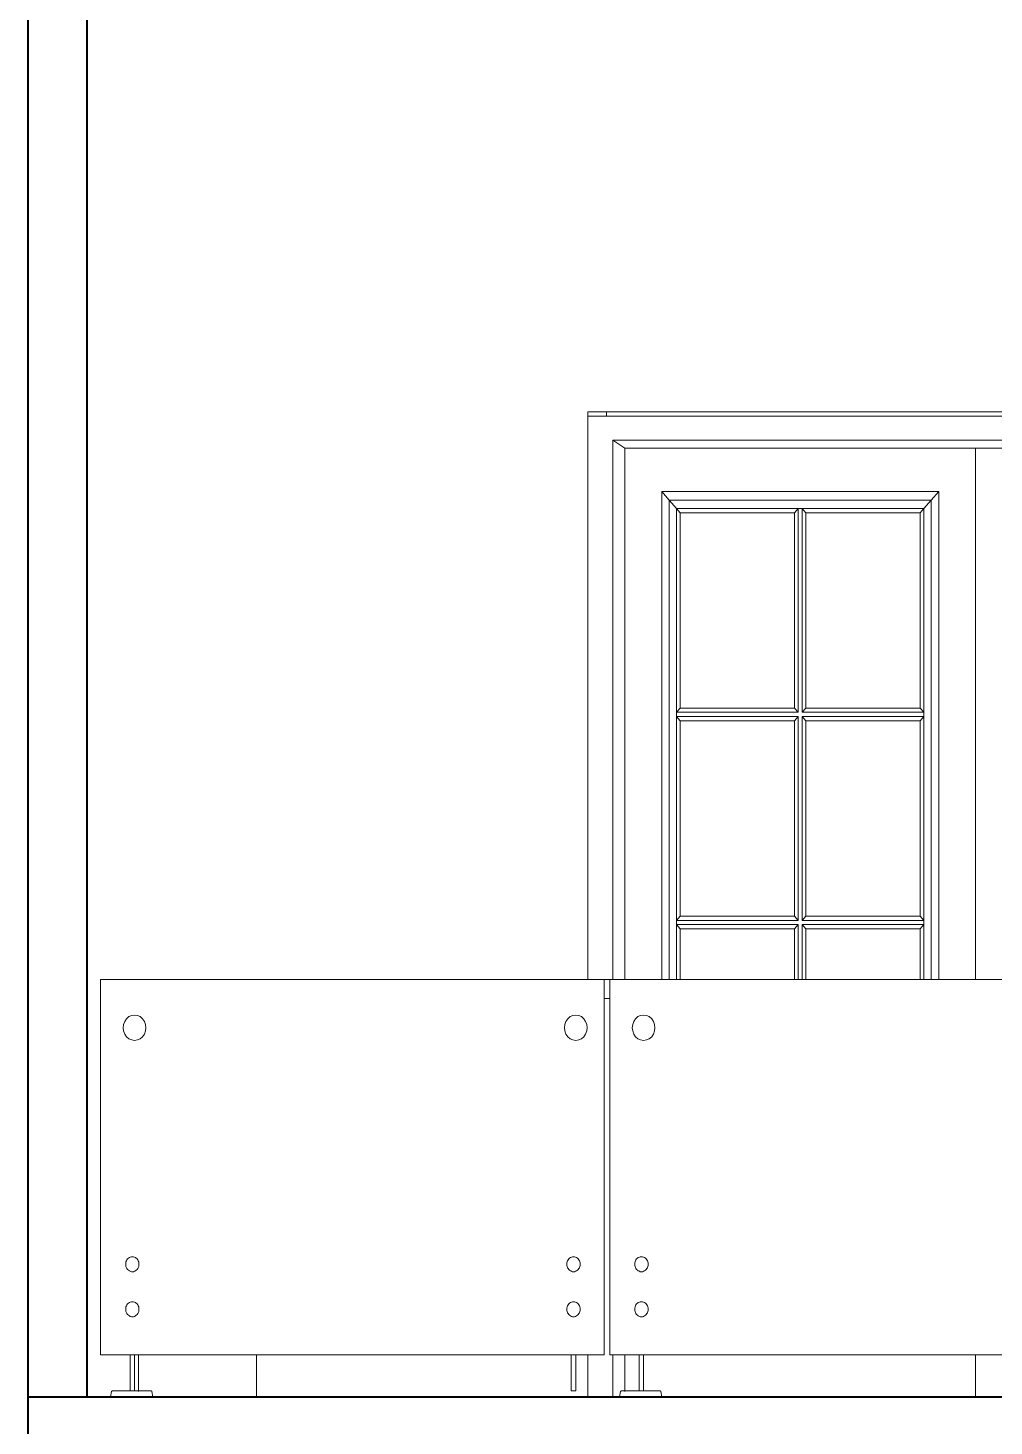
# Model space of a CAD drawing. Header units: inches. Extents: x 137851 to 141026, y -21374 to -19129.
# Drawn here: x 139036.9 to 139119.3, y -20374.8 to -20255.6 of the extents above; entities that cross this region are included whole.
import ezdxf

# ---------------------------------------------------------------- set-up
doc = ezdxf.new("R2010")
doc.units = ezdxf.units.IN
doc.header["$LTSCALE"] = 0.5
doc.header["$MEASUREMENT"] = 0
for name, color, linetype, lineweight in [('HACTH', 253, 'Continuous', 9), ('wall', 1, 'Continuous', 40), ('window', 4, 'Continuous', 13)]:
    doc.layers.add(name, color=color, linetype=linetype, lineweight=lineweight)

msp = doc.modelspace()

# ---------------------------------------------------------------- linework, layer by layer
at = {"layer": 'HACTH'}
msp.add_line((139056.38, -20372.29), (139056.38, -20368.71), dxfattribs=at)
at = {"layer": 'wall'}
for p, q in [((139036.89, -20146.29), (139036.89, -20386.29)), ((139041.95, -20372.29), (139041.95, -20146.29)), ((139036.89, -20372.29), (139041.95, -20372.29)), ((139041.95, -20372.29), (139043.93, -20372.29)), ((139043.93, -20372.29), (139047.54, -20372.29)), ((139047.54, -20372.29), (139056.38, -20372.29)), ((139056.38, -20372.29), (139086.75, -20372.29)), ((139086.75, -20372.29), (139087.33, -20372.29)), ((139087.33, -20372.29), (139090.94, -20372.29)), ((139090.94, -20372.29), (139117.68, -20372.29)), ((139117.68, -20372.29), (139124.95, -20372.29))]:
    msp.add_line(p, q, dxfattribs=at)
at = {"layer": 'window'}
for p, q in [((139084.64, -20288.29), (139084.64, -20336.71)), ((139084.64, -20288.29), (139180.64, -20288.29)), ((139084.64, -20288.66), (139180.64, -20288.66)), ((139086.23, -20288.66), (139086.23, -20288.29)), ((139086.75, -20290.72), (139087.78, -20291.4)), ((139178.53, -20290.72), (139086.75, -20290.72)), ((139086.75, -20290.72), (139086.75, -20336.71)), ((139087.78, -20291.4), (139087.78, -20336.71)), ((139087.78, -20291.4), (139177.5, -20291.4)), ((139117.68, -20336.71), (139117.68, -20291.4)), ((139090.93, -20295.08), (139090.93, -20336.71)), ((139114.54, -20295.08), (139090.93, -20295.08)), ((139090.93, -20295.08), (139091.56, -20295.82)), ((139091.56, -20295.82), (139091.56, -20336.71)), ((139113.91, -20295.82), (139091.56, -20295.82)), ((139091.56, -20295.82), (139092.18, -20296.55)), ((139113.91, -20295.82), (139113.28, -20296.55)), ((139114.54, -20295.08), (139113.91, -20295.82)), ((139113.91, -20295.82), (139113.91, -20336.71)), ((139114.54, -20336.71), (139114.54, -20295.08)), ((139092.18, -20296.55), (139092.18, -20336.71)), ((139092.18, -20296.55), (139113.28, -20296.55)), ((139092.5, -20296.92), (139092.18, -20296.55)), ((139092.5, -20296.92), (139092.5, -20313.56)), ((139102.26, -20296.92), (139092.5, -20296.92)), ((139102.26, -20296.92), (139102.57, -20296.55)), ((139102.26, -20313.56), (139102.26, -20296.92)), ((139102.57, -20296.55), (139102.57, -20313.92)), ((139102.89, -20313.92), (139102.89, -20296.55)), ((139102.89, -20296.55), (139103.2, -20296.92)), ((139112.96, -20296.92), (139103.2, -20296.92)), ((139103.2, -20296.92), (139103.2, -20313.56)), ((139112.96, -20296.92), (139113.28, -20296.55)), ((139112.96, -20313.56), (139112.96, -20296.92)), ((139113.28, -20336.71), (139113.28, -20296.55)), ((139092.18, -20313.92), (139092.5, -20313.56)), ((139102.57, -20313.92), (139092.18, -20313.92)), ((139092.5, -20313.56), (139102.26, -20313.56)), ((139102.57, -20313.92), (139102.26, -20313.56)), ((139103.2, -20313.56), (139102.89, -20313.92)), ((139113.28, -20313.92), (139102.89, -20313.92)), ((139103.2, -20313.56), (139112.96, -20313.56)), ((139112.96, -20313.56), (139113.28, -20313.92)), ((139092.18, -20314.29), (139102.57, -20314.29)), ((139092.5, -20314.66), (139092.18, -20314.29)), ((139102.26, -20314.66), (139092.5, -20314.66)), ((139092.5, -20314.66), (139092.5, -20331.3)), ((139102.26, -20314.66), (139102.57, -20314.29)), ((139102.26, -20331.3), (139102.26, -20314.66)), ((139102.57, -20314.29), (139102.57, -20331.67)), ((139102.89, -20331.67), (139102.89, -20314.29)), ((139102.89, -20314.29), (139113.28, -20314.29)), ((139102.89, -20314.29), (139103.2, -20314.66)), ((139103.2, -20314.66), (139103.2, -20331.3)), ((139112.96, -20314.66), (139103.2, -20314.66)), ((139113.28, -20314.29), (139112.96, -20314.66)), ((139112.96, -20331.3), (139112.96, -20314.66)), ((139092.18, -20331.67), (139092.5, -20331.3)), ((139102.57, -20331.67), (139092.18, -20331.67)), ((139092.5, -20331.3), (139102.26, -20331.3)), ((139102.57, -20331.67), (139102.26, -20331.3)), ((139103.2, -20331.3), (139102.89, -20331.67)), ((139113.28, -20331.67), (139102.89, -20331.67)), ((139103.2, -20331.3), (139112.96, -20331.3)), ((139112.96, -20331.3), (139113.28, -20331.67)), ((139092.18, -20332.03), (139102.57, -20332.03)), ((139092.5, -20332.4), (139092.18, -20332.03)), ((139102.26, -20332.4), (139092.5, -20332.4)), ((139092.5, -20332.4), (139092.5, -20336.71)), ((139102.57, -20332.03), (139102.26, -20332.4)), ((139102.26, -20336.71), (139102.26, -20332.4)), ((139102.57, -20332.03), (139102.57, -20336.71)), ((139102.89, -20336.71), (139102.89, -20332.03)), ((139102.89, -20332.03), (139113.28, -20332.03)), ((139102.89, -20332.03), (139103.2, -20332.4)), ((139103.2, -20332.4), (139103.2, -20336.71)), ((139112.96, -20332.4), (139103.2, -20332.4)), ((139112.96, -20332.4), (139113.28, -20332.03)), ((139112.96, -20336.71), (139112.96, -20332.4)), ((139043.09, -20368.71), (139043.09, -20336.71)), ((139043.09, -20336.71), (139086.01, -20336.71)), ((139086.01, -20336.71), (139086.01, -20368.71)), ((139086.49, -20336.72), (139086.01, -20336.72)), ((139086.49, -20368.71), (139086.49, -20336.71)), ((139086.49, -20336.71), (139129.41, -20336.71)), ((139086.49, -20338.34), (139086.01, -20338.34)), ((139045.05, -20340.54), (139045.15, -20340.28)), ((139045.15, -20340.28), (139045.3, -20340.06)), ((139045.3, -20340.06), (139045.5, -20339.88)), ((139045.5, -20339.88), (139045.74, -20339.78)), ((139045.74, -20339.78), (139045.98, -20339.74)), ((139046.23, -20339.78), (139045.98, -20339.74)), ((139046.23, -20339.78), (139046.47, -20339.88)), ((139046.67, -20340.06), (139046.47, -20339.88)), ((139046.67, -20340.06), (139046.82, -20340.28)), ((139046.92, -20340.54), (139046.82, -20340.28)), ((139082.67, -20340.54), (139082.76, -20340.28)), ((139082.76, -20340.28), (139082.92, -20340.06)), ((139082.92, -20340.06), (139083.12, -20339.88)), ((139083.12, -20339.88), (139083.35, -20339.78)), ((139083.35, -20339.78), (139083.6, -20339.74)), ((139083.85, -20339.78), (139083.6, -20339.74)), ((139083.85, -20339.78), (139084.08, -20339.88)), ((139084.28, -20340.06), (139084.08, -20339.88)), ((139084.28, -20340.06), (139084.43, -20340.28)), ((139084.53, -20340.54), (139084.43, -20340.28)), ((139088.45, -20340.54), (139088.55, -20340.28)), ((139088.55, -20340.28), (139088.7, -20340.06)), ((139088.7, -20340.06), (139088.9, -20339.88)), ((139088.9, -20339.88), (139089.13, -20339.78)), ((139089.13, -20339.78), (139089.38, -20339.74)), ((139089.63, -20339.78), (139089.38, -20339.74)), ((139089.63, -20339.78), (139089.87, -20339.88)), ((139090.07, -20340.06), (139089.87, -20339.88)), ((139090.07, -20340.06), (139090.22, -20340.28)), ((139090.31, -20340.54), (139090.22, -20340.28)), ((139045.05, -20340.54), (139045.02, -20340.82)), ((139045.02, -20340.82), (139045.05, -20341.1)), ((139045.15, -20341.37), (139045.05, -20341.1)), ((139045.3, -20341.59), (139045.15, -20341.37)), ((139046.82, -20341.37), (139046.67, -20341.59)), ((139046.92, -20341.1), (139046.82, -20341.37)), ((139046.92, -20340.54), (139046.95, -20340.82)), ((139046.92, -20341.1), (139046.95, -20340.82)), ((139082.67, -20340.54), (139082.63, -20340.82)), ((139082.63, -20340.82), (139082.67, -20341.1)), ((139082.76, -20341.37), (139082.67, -20341.1)), ((139082.92, -20341.59), (139082.76, -20341.37)), ((139084.43, -20341.37), (139084.28, -20341.59)), ((139084.53, -20341.1), (139084.43, -20341.37)), ((139084.53, -20340.54), (139084.56, -20340.82)), ((139084.53, -20341.1), (139084.56, -20340.82)), ((139088.45, -20340.54), (139088.42, -20340.82)), ((139088.42, -20340.82), (139088.45, -20341.1)), ((139088.55, -20341.37), (139088.45, -20341.1)), ((139088.7, -20341.59), (139088.55, -20341.37)), ((139090.22, -20341.37), (139090.07, -20341.59)), ((139090.31, -20341.1), (139090.22, -20341.37)), ((139090.31, -20340.54), (139090.35, -20340.82)), ((139090.31, -20341.1), (139090.35, -20340.82)), ((139045.3, -20341.59), (139045.5, -20341.76)), ((139045.5, -20341.76), (139045.74, -20341.87)), ((139045.74, -20341.87), (139045.98, -20341.91)), ((139045.98, -20341.91), (139046.23, -20341.87)), ((139046.23, -20341.87), (139046.47, -20341.76)), ((139046.47, -20341.76), (139046.67, -20341.59)), ((139082.92, -20341.59), (139083.12, -20341.76)), ((139083.12, -20341.76), (139083.35, -20341.87)), ((139083.35, -20341.87), (139083.6, -20341.91)), ((139083.6, -20341.91), (139083.85, -20341.87)), ((139083.85, -20341.87), (139084.08, -20341.76)), ((139084.08, -20341.76), (139084.28, -20341.59)), ((139088.7, -20341.59), (139088.9, -20341.76)), ((139088.9, -20341.76), (139089.13, -20341.87)), ((139089.13, -20341.87), (139089.38, -20341.91)), ((139089.38, -20341.91), (139089.63, -20341.87)), ((139089.63, -20341.87), (139089.87, -20341.76)), ((139089.87, -20341.76), (139090.07, -20341.59)), ((139045.39, -20360.54), (139045.33, -20360.62)), ((139045.46, -20360.48), (139045.39, -20360.54)), ((139045.54, -20360.42), (139045.46, -20360.48)), ((139045.62, -20360.39), (139045.54, -20360.42)), ((139045.62, -20360.39), (139045.71, -20360.36)), ((139045.71, -20360.36), (139045.79, -20360.35)), ((139045.88, -20360.36), (139045.79, -20360.35)), ((139045.97, -20360.39), (139045.88, -20360.36)), ((139046.05, -20360.42), (139045.97, -20360.39)), ((139046.05, -20360.42), (139046.13, -20360.48)), ((139046.2, -20360.54), (139046.13, -20360.48)), ((139046.26, -20360.62), (139046.2, -20360.54)), ((139083.01, -20360.54), (139082.95, -20360.62)), ((139083.07, -20360.48), (139083.01, -20360.54)), ((139083.15, -20360.42), (139083.07, -20360.48)), ((139083.23, -20360.39), (139083.15, -20360.42)), ((139083.23, -20360.39), (139083.32, -20360.36)), ((139083.32, -20360.36), (139083.41, -20360.35)), ((139083.5, -20360.36), (139083.41, -20360.35)), ((139083.58, -20360.39), (139083.5, -20360.36)), ((139083.67, -20360.42), (139083.58, -20360.39)), ((139083.67, -20360.42), (139083.74, -20360.48)), ((139083.81, -20360.54), (139083.74, -20360.48)), ((139083.87, -20360.62), (139083.81, -20360.54)), ((139088.79, -20360.54), (139088.73, -20360.62)), ((139088.86, -20360.48), (139088.79, -20360.54)), ((139088.93, -20360.42), (139088.86, -20360.48)), ((139089.02, -20360.39), (139088.93, -20360.42)), ((139089.02, -20360.39), (139089.1, -20360.36)), ((139089.1, -20360.36), (139089.19, -20360.35)), ((139089.28, -20360.36), (139089.19, -20360.35)), ((139089.37, -20360.39), (139089.28, -20360.36)), ((139089.45, -20360.42), (139089.37, -20360.39)), ((139089.45, -20360.42), (139089.53, -20360.48)), ((139089.6, -20360.54), (139089.53, -20360.48)), ((139089.65, -20360.62), (139089.6, -20360.54)), ((139045.23, -20360.89), (139045.25, -20360.8)), ((139045.23, -20360.89), (139045.23, -20360.99)), ((139045.23, -20360.99), (139045.23, -20361.09)), ((139045.23, -20361.09), (139045.25, -20361.19)), ((139045.29, -20360.7), (139045.25, -20360.8)), ((139045.25, -20361.19), (139045.29, -20361.29)), ((139045.33, -20360.62), (139045.29, -20360.7)), ((139045.29, -20361.29), (139045.33, -20361.37)), ((139045.33, -20361.37), (139045.39, -20361.45)), ((139045.39, -20361.45), (139045.46, -20361.51)), ((139045.54, -20361.56), (139045.46, -20361.51)), ((139045.62, -20361.6), (139045.54, -20361.56)), ((139045.71, -20361.63), (139045.62, -20361.6)), ((139045.79, -20361.63), (139045.71, -20361.63)), ((139045.79, -20361.63), (139045.88, -20361.63)), ((139045.97, -20361.6), (139045.88, -20361.63)), ((139045.97, -20361.6), (139046.05, -20361.56)), ((139046.05, -20361.56), (139046.13, -20361.51)), ((139046.13, -20361.51), (139046.2, -20361.45)), ((139046.2, -20361.45), (139046.26, -20361.37)), ((139046.3, -20360.7), (139046.26, -20360.62)), ((139046.26, -20361.37), (139046.3, -20361.29)), ((139046.34, -20360.8), (139046.3, -20360.7)), ((139046.3, -20361.29), (139046.34, -20361.19)), ((139046.36, -20360.89), (139046.34, -20360.8)), ((139046.34, -20361.19), (139046.36, -20361.09)), ((139046.36, -20360.99), (139046.36, -20360.89)), ((139046.36, -20361.09), (139046.36, -20360.99)), ((139082.85, -20360.89), (139082.84, -20360.99)), ((139082.84, -20360.99), (139082.85, -20361.09)), ((139082.85, -20360.89), (139082.87, -20360.8)), ((139082.85, -20361.09), (139082.87, -20361.19)), ((139082.9, -20360.7), (139082.87, -20360.8)), ((139082.87, -20361.19), (139082.9, -20361.29)), ((139082.95, -20360.62), (139082.9, -20360.7)), ((139082.9, -20361.29), (139082.95, -20361.37)), ((139082.95, -20361.37), (139083.01, -20361.45)), ((139083.01, -20361.45), (139083.07, -20361.51)), ((139083.15, -20361.56), (139083.07, -20361.51)), ((139083.23, -20361.6), (139083.15, -20361.56)), ((139083.32, -20361.63), (139083.23, -20361.6)), ((139083.41, -20361.63), (139083.32, -20361.63)), ((139083.41, -20361.63), (139083.5, -20361.63)), ((139083.58, -20361.6), (139083.5, -20361.63)), ((139083.58, -20361.6), (139083.67, -20361.56)), ((139083.67, -20361.56), (139083.74, -20361.51)), ((139083.74, -20361.51), (139083.81, -20361.45)), ((139083.81, -20361.45), (139083.87, -20361.37)), ((139083.92, -20360.7), (139083.87, -20360.62)), ((139083.87, -20361.37), (139083.92, -20361.29)), ((139083.95, -20360.8), (139083.92, -20360.7)), ((139083.92, -20361.29), (139083.95, -20361.19)), ((139083.97, -20360.89), (139083.95, -20360.8)), ((139083.95, -20361.19), (139083.97, -20361.09)), ((139083.98, -20360.99), (139083.97, -20360.89)), ((139083.97, -20361.09), (139083.98, -20360.99)), ((139088.63, -20360.89), (139088.62, -20360.99)), ((139088.62, -20360.99), (139088.63, -20361.09)), ((139088.63, -20360.89), (139088.65, -20360.8)), ((139088.63, -20361.09), (139088.65, -20361.19)), ((139088.69, -20360.7), (139088.65, -20360.8)), ((139088.65, -20361.19), (139088.69, -20361.29)), ((139088.73, -20360.62), (139088.69, -20360.7)), ((139088.69, -20361.29), (139088.73, -20361.37)), ((139088.73, -20361.37), (139088.79, -20361.45)), ((139088.79, -20361.45), (139088.86, -20361.51)), ((139088.93, -20361.56), (139088.86, -20361.51)), ((139089.02, -20361.6), (139088.93, -20361.56)), ((139089.1, -20361.63), (139089.02, -20361.6)), ((139089.19, -20361.63), (139089.1, -20361.63)), ((139089.19, -20361.63), (139089.28, -20361.63)), ((139089.37, -20361.6), (139089.28, -20361.63)), ((139089.37, -20361.6), (139089.45, -20361.56)), ((139089.45, -20361.56), (139089.53, -20361.51)), ((139089.53, -20361.51), (139089.6, -20361.45)), ((139089.6, -20361.45), (139089.65, -20361.37)), ((139089.7, -20360.7), (139089.65, -20360.62)), ((139089.65, -20361.37), (139089.7, -20361.29)), ((139089.74, -20360.8), (139089.7, -20360.7)), ((139089.7, -20361.29), (139089.74, -20361.19)), ((139089.76, -20360.89), (139089.74, -20360.8)), ((139089.74, -20361.19), (139089.76, -20361.09)), ((139089.76, -20360.99), (139089.76, -20360.89)), ((139089.76, -20361.09), (139089.76, -20360.99)), ((139045.25, -20364.64), (139045.23, -20364.74)), ((139045.23, -20364.74), (139045.23, -20364.84)), ((139045.23, -20364.84), (139045.23, -20364.94)), ((139045.23, -20364.94), (139045.25, -20365.03)), ((139045.29, -20364.54), (139045.25, -20364.64)), ((139045.25, -20365.03), (139045.29, -20365.13)), ((139045.33, -20364.46), (139045.29, -20364.54)), ((139045.29, -20365.13), (139045.33, -20365.21)), ((139045.39, -20364.38), (139045.33, -20364.46)), ((139045.33, -20365.21), (139045.39, -20365.29)), ((139045.39, -20364.38), (139045.46, -20364.32)), ((139045.39, -20365.29), (139045.46, -20365.35)), ((139045.54, -20364.27), (139045.46, -20364.32)), ((139045.54, -20364.27), (139045.62, -20364.23)), ((139045.62, -20364.23), (139045.71, -20364.2)), ((139045.71, -20364.2), (139045.79, -20364.2)), ((139045.88, -20364.2), (139045.79, -20364.2)), ((139045.88, -20364.2), (139045.97, -20364.23)), ((139045.97, -20364.23), (139046.05, -20364.27)), ((139046.13, -20364.32), (139046.05, -20364.27)), ((139046.2, -20364.38), (139046.13, -20364.32)), ((139046.13, -20365.35), (139046.2, -20365.29)), ((139046.26, -20364.46), (139046.2, -20364.38)), ((139046.2, -20365.29), (139046.26, -20365.21)), ((139046.3, -20364.54), (139046.26, -20364.46)), ((139046.26, -20365.21), (139046.3, -20365.13)), ((139046.34, -20364.64), (139046.3, -20364.54)), ((139046.3, -20365.13), (139046.34, -20365.03)), ((139046.36, -20364.74), (139046.34, -20364.64)), ((139046.34, -20365.03), (139046.36, -20364.94)), ((139046.36, -20364.84), (139046.36, -20364.74)), ((139046.36, -20364.94), (139046.36, -20364.84)), ((139082.85, -20364.74), (139082.84, -20364.84)), ((139082.84, -20364.84), (139082.85, -20364.94)), ((139082.87, -20364.64), (139082.85, -20364.74)), ((139082.85, -20364.94), (139082.87, -20365.03)), ((139082.9, -20364.54), (139082.87, -20364.64)), ((139082.87, -20365.03), (139082.9, -20365.13)), ((139082.95, -20364.46), (139082.9, -20364.54)), ((139082.9, -20365.13), (139082.95, -20365.21)), ((139083.01, -20364.38), (139082.95, -20364.46)), ((139082.95, -20365.21), (139083.01, -20365.29)), ((139083.01, -20364.38), (139083.07, -20364.32)), ((139083.01, -20365.29), (139083.07, -20365.35)), ((139083.15, -20364.27), (139083.07, -20364.32)), ((139083.15, -20364.27), (139083.23, -20364.23)), ((139083.23, -20364.23), (139083.32, -20364.2)), ((139083.32, -20364.2), (139083.41, -20364.2)), ((139083.5, -20364.2), (139083.41, -20364.2)), ((139083.5, -20364.2), (139083.58, -20364.23)), ((139083.58, -20364.23), (139083.67, -20364.27)), ((139083.74, -20364.32), (139083.67, -20364.27)), ((139083.81, -20364.38), (139083.74, -20364.32)), ((139083.74, -20365.35), (139083.81, -20365.29)), ((139083.87, -20364.46), (139083.81, -20364.38)), ((139083.81, -20365.29), (139083.87, -20365.21)), ((139083.92, -20364.54), (139083.87, -20364.46)), ((139083.87, -20365.21), (139083.92, -20365.13)), ((139083.95, -20364.64), (139083.92, -20364.54)), ((139083.92, -20365.13), (139083.95, -20365.03)), ((139083.97, -20364.74), (139083.95, -20364.64)), ((139083.95, -20365.03), (139083.97, -20364.94)), ((139083.98, -20364.84), (139083.97, -20364.74)), ((139083.97, -20364.94), (139083.98, -20364.84)), ((139088.63, -20364.74), (139088.62, -20364.84)), ((139088.62, -20364.84), (139088.63, -20364.94)), ((139088.65, -20364.64), (139088.63, -20364.74)), ((139088.63, -20364.94), (139088.65, -20365.03)), ((139088.69, -20364.54), (139088.65, -20364.64)), ((139088.65, -20365.03), (139088.69, -20365.13)), ((139088.73, -20364.46), (139088.69, -20364.54)), ((139088.69, -20365.13), (139088.73, -20365.21)), ((139088.79, -20364.38), (139088.73, -20364.46)), ((139088.73, -20365.21), (139088.79, -20365.29)), ((139088.79, -20364.38), (139088.86, -20364.32)), ((139088.79, -20365.29), (139088.86, -20365.35)), ((139088.93, -20364.27), (139088.86, -20364.32)), ((139088.93, -20364.27), (139089.02, -20364.23)), ((139089.02, -20364.23), (139089.1, -20364.2)), ((139089.1, -20364.2), (139089.19, -20364.2)), ((139089.28, -20364.2), (139089.19, -20364.2)), ((139089.28, -20364.2), (139089.37, -20364.23)), ((139089.37, -20364.23), (139089.45, -20364.27)), ((139089.53, -20364.32), (139089.45, -20364.27)), ((139089.6, -20364.38), (139089.53, -20364.32)), ((139089.53, -20365.35), (139089.6, -20365.29)), ((139089.65, -20364.46), (139089.6, -20364.38)), ((139089.6, -20365.29), (139089.65, -20365.21)), ((139089.7, -20364.54), (139089.65, -20364.46)), ((139089.65, -20365.21), (139089.7, -20365.13)), ((139089.74, -20364.64), (139089.7, -20364.54)), ((139089.7, -20365.13), (139089.74, -20365.03)), ((139089.76, -20364.74), (139089.74, -20364.64)), ((139089.74, -20365.03), (139089.76, -20364.94)), ((139089.76, -20364.84), (139089.76, -20364.74)), ((139089.76, -20364.94), (139089.76, -20364.84)), ((139045.46, -20365.35), (139045.54, -20365.41)), ((139045.54, -20365.41), (139045.62, -20365.44)), ((139045.62, -20365.44), (139045.71, -20365.47)), ((139045.71, -20365.47), (139045.79, -20365.48)), ((139045.79, -20365.48), (139045.88, -20365.47)), ((139045.88, -20365.47), (139045.97, -20365.44)), ((139045.97, -20365.44), (139046.05, -20365.41)), ((139046.13, -20365.35), (139046.05, -20365.41)), ((139083.07, -20365.35), (139083.15, -20365.41)), ((139083.15, -20365.41), (139083.23, -20365.44)), ((139083.23, -20365.44), (139083.32, -20365.47)), ((139083.32, -20365.47), (139083.41, -20365.48)), ((139083.41, -20365.48), (139083.5, -20365.47)), ((139083.5, -20365.47), (139083.58, -20365.44)), ((139083.58, -20365.44), (139083.67, -20365.41)), ((139083.74, -20365.35), (139083.67, -20365.41)), ((139088.86, -20365.35), (139088.93, -20365.41)), ((139088.93, -20365.41), (139089.02, -20365.44)), ((139089.02, -20365.44), (139089.1, -20365.47)), ((139089.1, -20365.47), (139089.19, -20365.48)), ((139089.19, -20365.48), (139089.28, -20365.47)), ((139089.28, -20365.47), (139089.37, -20365.44)), ((139089.37, -20365.44), (139089.45, -20365.41)), ((139089.53, -20365.35), (139089.45, -20365.41)), ((139086.01, -20368.71), (139043.09, -20368.71)), ((139045.61, -20368.71), (139045.61, -20371.8)), ((139045.98, -20371.8), (139045.98, -20368.71)), ((139046.31, -20368.71), (139046.31, -20371.85)), ((139083.22, -20368.71), (139083.22, -20371.8)), ((139083.6, -20371.8), (139083.6, -20368.71)), ((139084.64, -20372.29), (139084.64, -20368.71)), ((139129.41, -20368.71), (139086.49, -20368.71)), ((139086.75, -20372.29), (139086.75, -20368.71)), ((139087.78, -20368.71), (139087.78, -20371.85)), ((139089, -20368.71), (139089, -20371.8)), ((139089.38, -20371.8), (139089.38, -20368.71)), ((139117.68, -20372.29), (139117.68, -20368.71)), ((139043.93, -20372.29), (139044.01, -20371.86)), ((139044.02, -20371.84), (139044.01, -20371.85)), ((139044.01, -20371.85), (139044.01, -20371.85)), ((139044.01, -20371.85), (139044.01, -20371.86)), ((139044.03, -20371.82), (139044.02, -20371.83)), ((139044.02, -20371.83), (139044.02, -20371.83)), ((139044.02, -20371.83), (139044.02, -20371.83)), ((139044.02, -20371.84), (139044.02, -20371.83)), ((139044.02, -20371.84), (139044.02, -20371.84)), ((139044.03, -20371.82), (139044.03, -20371.82)), ((139044.03, -20371.82), (139044.03, -20371.82)), ((139044.04, -20371.82), (139044.03, -20371.82)), ((139044.05, -20371.81), (139044.04, -20371.81)), ((139044.04, -20371.82), (139044.04, -20371.81)), ((139044.04, -20371.81), (139044.04, -20371.81)), ((139044.06, -20371.81), (139044.05, -20371.81)), ((139044.05, -20371.81), (139044.05, -20371.81)), ((139044.05, -20371.81), (139044.05, -20371.81)), ((139044.06, -20371.8), (139044.06, -20371.81)), ((139044.07, -20371.8), (139044.06, -20371.8)), ((139044.06, -20371.8), (139044.06, -20371.8)), ((139047.41, -20371.8), (139044.07, -20371.8)), ((139046.31, -20371.85), (139046.31, -20371.86)), ((139047.41, -20371.8), (139047.41, -20371.8)), ((139047.42, -20371.8), (139047.41, -20371.8)), ((139047.42, -20371.81), (139047.42, -20371.8)), ((139047.42, -20371.81), (139047.42, -20371.81)), ((139047.43, -20371.81), (139047.42, -20371.81)), ((139047.43, -20371.81), (139047.43, -20371.81)), ((139047.43, -20371.81), (139047.43, -20371.81)), ((139047.44, -20371.81), (139047.43, -20371.81)), ((139047.44, -20371.81), (139047.44, -20371.82)), ((139047.44, -20371.82), (139047.44, -20371.82)), ((139047.45, -20371.82), (139047.44, -20371.82)), ((139047.45, -20371.82), (139047.45, -20371.82)), ((139047.45, -20371.83), (139047.45, -20371.82)), ((139047.45, -20371.83), (139047.45, -20371.83)), ((139047.45, -20371.83), (139047.46, -20371.83)), ((139047.46, -20371.83), (139047.46, -20371.84)), ((139047.46, -20371.85), (139047.46, -20371.84)), ((139047.46, -20371.84), (139047.46, -20371.84)), ((139047.46, -20371.85), (139047.46, -20371.85)), ((139047.46, -20371.85), (139047.46, -20371.86)), ((139047.54, -20372.29), (139047.46, -20371.86)), ((139083.22, -20371.8), (139083.6, -20371.8)), ((139087.33, -20372.29), (139087.41, -20371.86)), ((139087.41, -20371.84), (139087.41, -20371.85)), ((139087.42, -20371.84), (139087.41, -20371.84)), ((139087.41, -20371.85), (139087.41, -20371.85)), ((139087.41, -20371.85), (139087.41, -20371.86)), ((139087.43, -20371.82), (139087.42, -20371.83)), ((139087.42, -20371.83), (139087.42, -20371.83)), ((139087.42, -20371.83), (139087.42, -20371.83)), ((139087.42, -20371.84), (139087.42, -20371.83)), ((139087.43, -20371.82), (139087.44, -20371.81)), ((139087.43, -20371.82), (139087.43, -20371.82)), ((139087.43, -20371.82), (139087.43, -20371.82)), ((139087.43, -20371.82), (139087.43, -20371.82)), ((139087.44, -20371.81), (139087.44, -20371.81)), ((139087.44, -20371.81), (139087.45, -20371.81)), ((139087.44, -20371.81), (139087.44, -20371.81)), ((139087.46, -20371.81), (139087.45, -20371.81)), ((139087.45, -20371.81), (139087.45, -20371.81)), ((139087.46, -20371.8), (139087.46, -20371.81)), ((139087.47, -20371.8), (139087.46, -20371.8)), ((139087.46, -20371.8), (139087.46, -20371.8)), ((139090.81, -20371.8), (139087.47, -20371.8)), ((139087.78, -20371.85), (139087.78, -20371.86)), ((139090.82, -20371.81), (139090.81, -20371.8)), ((139090.81, -20371.8), (139090.81, -20371.8)), ((139090.81, -20371.8), (139090.81, -20371.8)), ((139090.82, -20371.81), (139090.82, -20371.81)), ((139090.83, -20371.81), (139090.82, -20371.81)), ((139090.83, -20371.81), (139090.83, -20371.81)), ((139090.83, -20371.81), (139090.83, -20371.81)), ((139090.84, -20371.81), (139090.83, -20371.81)), ((139090.84, -20371.81), (139090.84, -20371.82)), ((139090.84, -20371.82), (139090.84, -20371.82)), ((139090.85, -20371.82), (139090.84, -20371.82)), ((139090.85, -20371.82), (139090.85, -20371.82)), ((139090.85, -20371.83), (139090.85, -20371.82)), ((139090.85, -20371.83), (139090.85, -20371.83)), ((139090.85, -20371.83), (139090.85, -20371.83)), ((139090.85, -20371.83), (139090.86, -20371.84)), ((139090.86, -20371.85), (139090.86, -20371.84)), ((139090.86, -20371.84), (139090.86, -20371.84)), ((139090.86, -20371.85), (139090.86, -20371.85)), ((139090.86, -20371.85), (139090.86, -20371.86)), ((139090.94, -20372.29), (139090.86, -20371.86))]:
    msp.add_line(p, q, dxfattribs=at)

doc.saveas('drawing.dxf')
